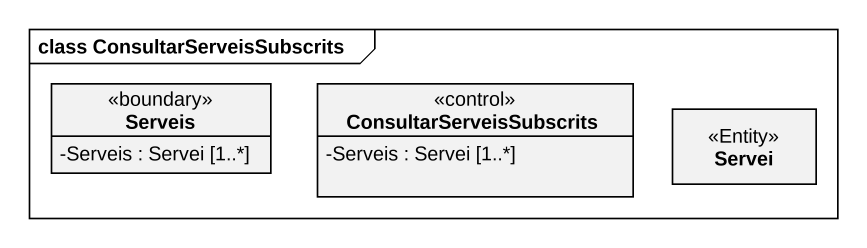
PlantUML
@startuml
mainframe class ConsultarServeisSubscrits
hide circle
hide empty members
skinparam classAttributeIconSize 0
class Serveis <<boundary>> {
  -Serveis : Servei [1..*]
}
class ConsultarServeisSubscrits <<control>> {
  -Serveis : Servei [1..*]
}
class Servei <<Entity>>
@enduml
